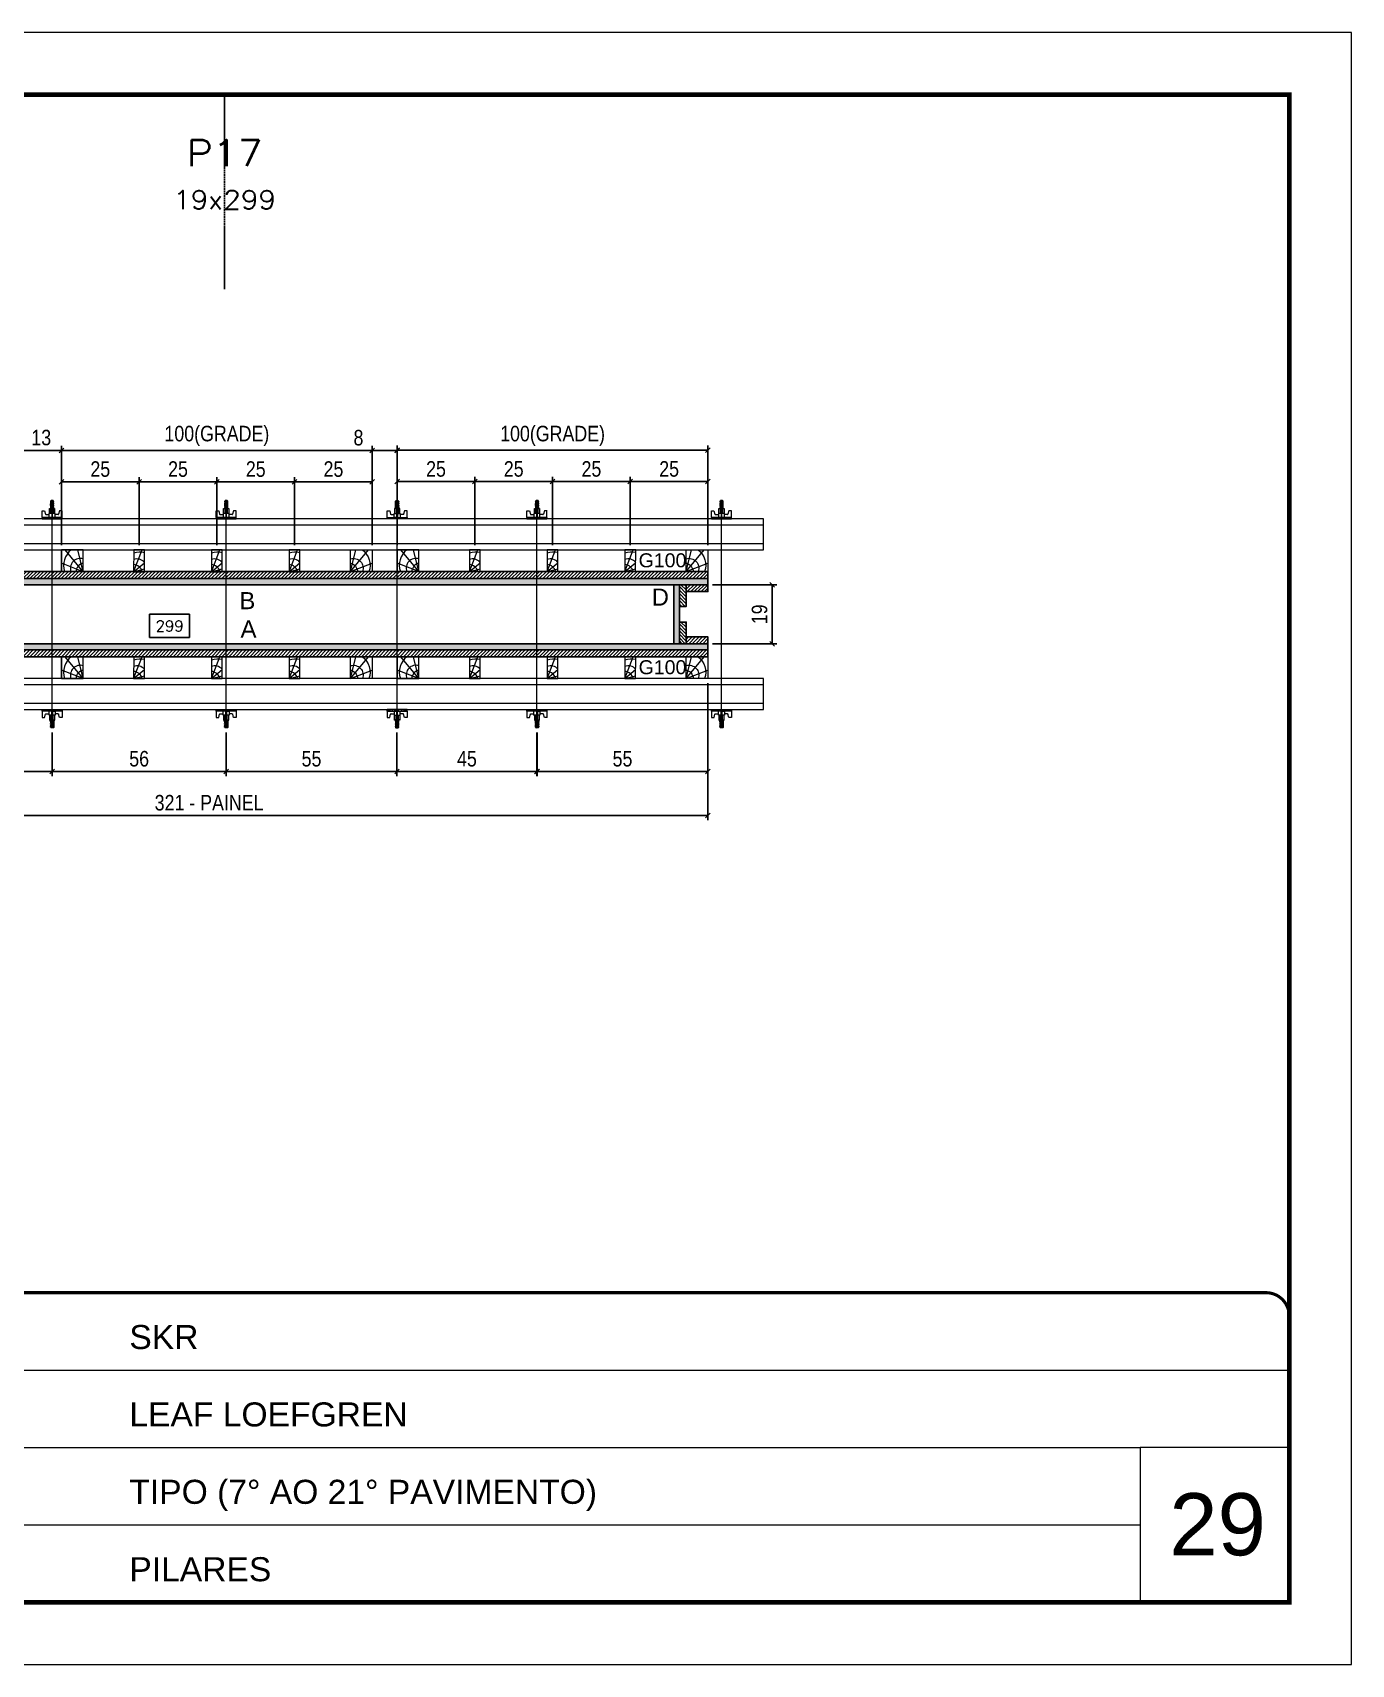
# Model space of a CAD drawing. Extents: x 14400 to 27878, y -21631 to 6985.
# Drawn here: x 15050 to 15898, y -2105 to -1055 of the extents above; entities that cross this region are included whole.
import ezdxf
from ezdxf.enums import TextEntityAlignment as Align

# ---------------------------------------------------------------- set-up
doc = ezdxf.new("R2010")
doc.units = 0
for name, pattern in [('CONTINUO', [0]), ('DASHED', [0.75, 0.5, -0.25]), ('HIDDEN', [0.375, 0.25, -0.125])]:
    doc.linetypes.add(name, pattern=pattern)
for name, color, linetype, lineweight in [('CARIMBO', 255, 'Continuous', 9), ('Folhas', 255, 'Continuous', 9), ('Hachura', 251, 'Continuous', 9), ('Madeira', 126, 'Continuous', 18), ('Perfil Metálico', 224, 'Continuous', 18), ('SARRAFO DE PRESSAO', 251, 'DASHED', 9), ('Texto Seção', 7, 'Continuous', 15)]:
    doc.layers.add(name, color=color, linetype=linetype, lineweight=lineweight)
for name, color, linetype in [('CHAPA', 1, 'Continuous'), ('COTA', 241, 'Continuous'), ('SARRAFO', 251, 'Continuous'), ('Texto de Titulo', 7, 'Continuous'), ('Texto Qtd Sarr', 242, 'Continuous'), ('TEXTO_GERAL', 7, 'Continuous')]:
    doc.layers.add(name, color=color, linetype=linetype)
doc.styles.add('ARIAL', font='arial.ttf')
doc.styles.add('COTA TECNICA 2X', font='techl___.ttf', dxfattribs={"height": 10})
doc.styles.add('ROMANS', font='romans.shx')
doc.styles.add('SANSSERIF', font='sas_____.pfb')
doc.dimstyles.new('SECAO PILAR', dxfattribs={"dimtxt": 10, "dimasz": 3, "dimexe": 3, "dimexo": 3, "dimgap": 3, "dimtad": 1, "dimdec": 1, "dimlfac": 0.5, "dimzin": 12, "dimdsep": 46, "dimtxsty": 'COTA TECNICA 2X', "dimblk1": 'OBLIQUE', "dimblk2": 'OBLIQUE', "dimsah": 1, "dimcen": 0.9, "dimclrd": 256, "dimclre": 256, "dimclrt": 256, "dimadec": 1, "dimazin": 3, "dimtfac": 1, "dimtdec": 1, "dimtmove": 0, "dimatfit": 3, "dimfxl": 1, "dimtolj": 1, "dimtzin": 12, "dimarcsym": 0})
doc.dimstyles.new('SECÇÃO 2', dxfattribs={"dimtxt": 7, "dimasz": 6, "dimexe": 0.18, "dimexo": 2, "dimgap": -4, "dimtad": 3, "dimdec": 1, "dimlfac": 0.5, "dimzin": 12, "dimdsep": 46, "dimtxsty": 'ROMANS', "dimblk": 'ARCHTICK', "dimcen": 0.09, "dimse1": 1, "dimse2": 1, "dimsd1": 1, "dimsd2": 1, "dimclrd": 180, "dimclre": 5, "dimclrt": 1, "dimadec": 0, "dimazin": 3, "dimtfac": 1, "dimtdec": 1, "dimtofl": 0, "dimtmove": 0, "dimatfit": 3, "dimldrblk": 'ARCHTICK', "dimfxl": 1, "dimtolj": 1, "dimtzin": 0, "dimarcsym": 0})

# ---------------------------------------------------------------- blocks, each defined once
blk = doc.blocks.new('9999999999')
at = {"color": 30, "linetype": 'CONTINUO'}
for p, q in [((98564.6, 34379.6), (99584, 34379.6)), ((98564.6, 34329.8), (99488, 34329.8)), ((99584, 34329.8), (99488, 34329.8)), ((99488, 34329.8), (99488, 34230.2)), ((98564.6, 34280), (99488, 34280))]:
    blk.add_line(p, q, dxfattribs=at)
at = {"color": 30, "linetype": 'CONTINUO', "const_width": 2}
blk.add_lwpolyline([(99584, 34230.2), (99584, 34414.4, 0.414214), (99569, 34429.4), (98229, 34429.4, 0.414214), (98214, 34414.4), (98214, 34245.2, 0.414214), (98229, 34230.2), (99584, 34230.2)], format="xyb", dxfattribs=at)
at = {"layer": 'Folhas'}
blk.add_lwpolyline([(98139, 34190.2), (99624, 34190.2), (99624, 35240.2), (98139, 35240.2)], close=True, dxfattribs=at)
at = {"layer": 'Folhas', "color": 30, "const_width": 3}
blk.add_lwpolyline([(98214, 34230.2), (99584, 34230.2), (99584, 35200.2), (98214, 35200.2)], close=True, dxfattribs=at)
at = {"color": 7, "linetype": 'Continuous', "ltscale": 5, "style": 'ARIAL'}
for s, height, p in [('SKR', 15.48, (98837.7, 34393.1)), ('LEAF LOEFGREN', 15.483, (98837.7, 34343.3)), ('TIPO (7° AO 21° PAVIMENTO)', 15.483, (98837.7, 34293.5)), ('PILARES', 15.48, (98837.7, 34243.7))]:
    blk.add_text(s, height=height, dxfattribs=at).set_placement(p)
blk = doc.blocks.new('*D1814')
at = {"layer": 'COTA', "color": 180, "lineweight": -2, "transparency": 16777216}
for p, q in [((15150.9, -1429.6), (15125.2, -1429.6)), ((15125.2, -1429.6), (15125.2, -1444.6)), ((15150.9, -1444.6), (15150.9, -1429.6)), ((15125.2, -1444.6), (15150.9, -1444.6))]:
    blk.add_line(p, q, dxfattribs=at)
at = {"layer": 'Defpoints', "color": 0, "transparency": 16777216}
for p in [(14864.5, -1448.6), (15462.5, -1448.6), (15462.5, -1448.6)]:
    blk.add_point(p, dxfattribs=at)
at = {"layer": 'COTA', "color": 1, "transparency": 16777216, "insert": (15138.1, -1437.1), "char_height": 7, "attachment_point": 5, "style": 'ROMANS'}
blk.add_mtext('\\A1;299', dxfattribs=at)
blk = doc.blocks.new('_ArchTick')
at = {"color": 0, "linetype": 'ByBlock', "const_width": 0.15}
blk.add_lwpolyline([(-0.5, -0.5), (0.5, 0.5)], dxfattribs=at)
blk = doc.blocks.new('_Oblique')
at = {"color": 0, "linetype": 'ByBlock', "lineweight": -2}
blk.add_line((-0.5, -0.5), (0.5, 0.5), dxfattribs=at)
blk = doc.blocks.new('*D1815')
at = {"layer": 'COTA', "lineweight": -2, "transparency": 16777216}
for p, q in [((14842.5, -1473.9), (14842.5, -1562.1)), ((15484.5, -1473.9), (15484.5, -1562.1)), ((14842.5, -1559.1), (15484.5, -1559.1))]:
    blk.add_line(p, q, dxfattribs=at)
at = {"layer": 'Defpoints', "color": 0, "transparency": 16777216}
for p in [(14842.5, -1470.9), (15484.5, -1470.9), (15484.5, -1559.1)]:
    blk.add_point(p, dxfattribs=at)
at = {"layer": 'COTA', "lineweight": -2, "transparency": 16777216, "xscale": 3, "yscale": 3, "zscale": 3, "rotation": 180}
blk.add_blockref('_Oblique', (14842.5, -1559.1), dxfattribs=at)
at = {"layer": 'COTA', "lineweight": -2, "transparency": 16777216, "xscale": 3, "yscale": 3, "zscale": 3}
blk.add_blockref('_Oblique', (15484.5, -1559.1), dxfattribs=at)
at = {"layer": 'COTA', "transparency": 16777216, "insert": (15163.5, -1550.9), "char_height": 10, "attachment_point": 5, "style": 'COTA TECNICA 2X'}
blk.add_mtext('\\A1;321 - PAINEL', dxfattribs=at)
blk = doc.blocks.new('*D1817')
at = {"layer": 'COTA', "lineweight": -2, "transparency": 16777216}
for p, q in [((15484.5, -1474), (15484.5, -1533.7)), ((15374.5, -1505.7), (15374.5, -1533.7)), ((15374.5, -1530.7), (15484.5, -1530.7))]:
    blk.add_line(p, q, dxfattribs=at)
at = {"layer": 'Defpoints', "color": 0, "transparency": 16777216}
for p in [(15484.5, -1471), (15374.5, -1502.7), (15484.5, -1530.7)]:
    blk.add_point(p, dxfattribs=at)
at = {"layer": 'COTA', "lineweight": -2, "transparency": 16777216, "xscale": 3, "yscale": 3, "zscale": 3, "rotation": 180}
blk.add_blockref('_Oblique', (15374.5, -1530.7), dxfattribs=at)
at = {"layer": 'COTA', "lineweight": -2, "transparency": 16777216, "xscale": 3, "yscale": 3, "zscale": 3}
blk.add_blockref('_Oblique', (15484.5, -1530.7), dxfattribs=at)
at = {"layer": 'COTA', "transparency": 16777216, "insert": (15429.5, -1522.6), "char_height": 10, "attachment_point": 5, "style": 'COTA TECNICA 2X'}
blk.add_mtext('\\A1;55', dxfattribs=at)
blk = doc.blocks.new('titulo1')
at = {"layer": 'Defpoints', "color": 252, "linetype": 'HIDDEN', "ltscale": 2}
blk.add_line((0, 0), (0, 125), dxfattribs=at)
at = {"layer": 'Defpoints', "style": 'ROMANS', "oblique": 15}
blk.add_attdef('FOLHA', text='', height=10, dxfattribs=at).set_placement((0, 15.6), align=Align.MIDDLE_CENTER)
at = {"layer": 'Texto Qtd Sarr', "color": 3, "style": 'ROMANS', "oblique": 15}
for tag, height, p in [('TITULO', 17, (0, 71.4)), ('SEÇÃO', 12, (0, 41.5))]:
    blk.add_attdef(tag, text='', height=height, dxfattribs=at).set_placement(p, align=Align.MIDDLE_CENTER)
blk = doc.blocks.new('*D1818')
at = {"layer": 'COTA', "lineweight": -2, "transparency": 16777216}
for p, q in [((15487.5, -1410.6), (15528.8, -1410.6)), ((15525.8, -1448.6), (15525.8, -1410.6)), ((15487.5, -1448.6), (15528.8, -1448.6))]:
    blk.add_line(p, q, dxfattribs=at)
at = {"layer": 'Defpoints', "color": 0, "transparency": 16777216}
for p in [(15484.5, -1410.6), (15525.8, -1410.6), (15484.5, -1448.6)]:
    blk.add_point(p, dxfattribs=at)
at = {"layer": 'COTA', "lineweight": -2, "transparency": 16777216, "xscale": 3, "yscale": 3, "zscale": 3}
for p, rotation in [((15525.8, -1410.6), 90), ((15525.8, -1448.6), 270)]:
    blk.add_blockref('_Oblique', p, dxfattribs=dict(at, rotation=rotation))
at = {"layer": 'COTA', "transparency": 16777216, "insert": (15517.7, -1429.6), "char_height": 10, "attachment_point": 5, "rotation": 90, "style": 'COTA TECNICA 2X'}
blk.add_mtext('\\A1;19', dxfattribs=at)
blk = doc.blocks.new('C')
at = {"layer": 'Hachura', "color": 0}
for p, q in [((0, 3.22), (0, -3.22)), ((0.45, 3.22), (0, 3.22)), ((0.46, 3.16), (0, 3.16)), ((0.46, 3.05), (0, 3.05)), ((0.46, 2.88), (0, 2.88)), ((0, 2.75), (0, -1.16)), ((0.46, 2.65), (0, 2.65)), ((0.46, 2.23), (0, 2.23)), ((0.46, 1.51), (0, 1.51)), ((0.39, 0.49), (0.17, 0.49)), ((0.45, -3.23), (0.45, 3.22)), ((0.45, 3.22), (2.58, 3.22)), ((1.74, 0.97), (0.45, 0.97)), ((1.45, 0.1), (0.45, 0.1)), ((1.35, 1.94), (1.35, 0.96)), ((2.58, 2.39), (1.47, 2.09)), ((1.74, -0.97), (1.74, 0.97)), ((1.74, 0.97), (1.74, 0.84)), ((1.74, 0.97), (1.74, 0.84)), ((1.74, 0.84), (3.35, 0.84)), ((3.35, 0.45), (1.74, 0.45)), ((2.58, 3.22), (2.58, 2.39)), ((3.32, 0.84), (3.32, -0.84)), ((3.35, 0.84), (3.35, -0.84)), ((3.68, 0.45), (3.35, 0.45)), ((3.84, -0.52), (3.35, 0.45)), ((3.35, 0.06), (3.67, -0.57)), ((3.68, 0.45), (4.16, -0.52)), ((3.72, 0.5), (4.25, -0.57)), ((4.37, -0.55), (3.83, 0.53)), ((4.15, 0.45), (3.93, 0.45)), ((4.42, -0.52), (3.93, 0.45)), ((4.15, 0.45), (4.26, 0.45)), ((4.26, 0.45), (4.74, -0.52)), ((4.3, 0.5), (4.83, -0.57)), ((4.95, -0.55), (4.41, 0.53)), ((4.51, 0.45), (4.84, 0.45)), ((5, -0.52), (4.51, 0.45)), ((4.84, 0.45), (5.32, -0.52)), ((4.88, 0.5), (5.41, -0.57)), ((5.53, -0.55), (4.99, 0.53)), ((5.58, -0.52), (5.09, 0.45)), ((5.42, 0.45), (5.09, 0.45)), ((5.58, -0.52), (5.09, 0.45)), ((5.42, 0.45), (5.74, -0.19)), ((5.46, 0.5), (5.74, -0.07)), ((5.74, 0.19), (5.57, 0.53)), ((5.74, 0.32), (5.68, 0.45)), ((5.68, 0.45), (5.74, 0.45)), ((5.74, 0.45), (5.9, 0.29)), ((5.74, 0.45), (5.74, -0.52)), ((5.9, -0.36), (5.9, 0.29)), ((0.45, 0), (0, 0)), ((0.46, -1.52), (0, -1.52)), ((0.46, -2.23), (0, -2.23)), ((0.46, -2.65), (0, -2.65)), ((0.46, -2.88), (0, -2.88)), ((0.46, -3.05), (0, -3.05)), ((0.46, -3.16), (0, -3.16)), ((0, -3.22), (2.57, -3.22)), ((0.08, -0.48), (0.29, -0.48)), ((0.29, -0.48), (0.4, -0.48)), ((0.45, 0), (0.45, -0.97)), ((0.45, -0.16), (1.45, -0.16)), ((0.45, -0.65), (0.45, -0.32)), ((0.45, -3.23), (0.45, -0.65)), ((0.45, -0.97), (1.74, -0.97)), ((1.35, -1.94), (1.35, -0.97)), ((2.58, -2.39), (1.47, -2.1)), ((3.35, -0.32), (1.74, -0.32)), ((3.35, -0.84), (1.74, -0.84)), ((2.58, -3.23), (2.58, -2.39)), ((3.35, -0.07), (3.58, -0.52)), ((3.35, -0.52), (3.58, -0.52)), ((3.84, -0.52), (4.16, -0.52)), ((4.42, -0.52), (4.74, -0.52)), ((4.63, -0.52), (4.74, -0.52)), ((5, -0.52), (5.32, -0.52)), ((5.58, -0.52), (5.74, -0.52)), ((5.74, -0.52), (5.9, -0.36)), ((5.74, -0.52), (5.74, -0.52))]:
    blk.add_line(p, q, dxfattribs=at)
for centre, radius, start, end in [((1.52, 1.94), 0.161, 104.7436, 180), ((1.44, -0.03), 0.129, 272.695, 87.305), ((3.81, 0.39), 0.143, 25.5688, 154.4312), ((4.39, 0.39), 0.143, 25.5688, 154.4312), ((4.97, 0.39), 0.143, 25.5688, 154.4312), ((5.55, 0.39), 0.143, 25.5688, 154.4312), ((0.17, -0.37), 0.174, 221.744, 317.8592), ((1.52, -1.94), 0.161, 180, 255.2564), ((3.71, -0.4), 0.174, 222.1408, 318.256), ((4.29, -0.4), 0.174, 222.1408, 318.256), ((4.87, -0.4), 0.174, 222.1408, 318.256), ((5.45, -0.4), 0.174, 222.1408, 318.256), ((5.61, -0.4), 0.174, 317.8592, 318.256)]:
    blk.add_arc(centre, radius, start, end, dxfattribs=at)
blk = doc.blocks.new('*D1819')
at = {"layer": 'COTA', "lineweight": -2, "transparency": 16777216}
for p, q in [((14952.5, -1505.7), (14952.5, -1533.7)), ((15062.5, -1505.7), (15062.5, -1533.7)), ((14952.5, -1530.7), (15062.5, -1530.7))]:
    blk.add_line(p, q, dxfattribs=at)
at = {"layer": 'Defpoints', "color": 0, "transparency": 16777216}
for p in [(14952.5, -1502.7), (15062.5, -1502.7), (15062.5, -1530.7)]:
    blk.add_point(p, dxfattribs=at)
at = {"layer": 'COTA', "lineweight": -2, "transparency": 16777216, "xscale": 3, "yscale": 3, "zscale": 3, "rotation": 180}
blk.add_blockref('_Oblique', (14952.5, -1530.7), dxfattribs=at)
at = {"layer": 'COTA', "lineweight": -2, "transparency": 16777216, "xscale": 3, "yscale": 3, "zscale": 3}
blk.add_blockref('_Oblique', (15062.5, -1530.7), dxfattribs=at)
at = {"layer": 'COTA', "transparency": 16777216, "insert": (15007.5, -1522.6), "char_height": 10, "attachment_point": 5, "style": 'COTA TECNICA 2X'}
blk.add_mtext('\\A1;55', dxfattribs=at)
blk = doc.blocks.new('PONTALETE')
at = {"layer": 'Madeira'}
for q in [(2.71, 7), (7, 5.76), (7, 1.74)]:
    blk.add_line((0, 0), q, dxfattribs=at)
blk.add_lwpolyline([(0, 0), (7, 0), (7, 7), (0, 7)], close=True, dxfattribs=at)
for centre, radius, start, end in [((2.04, 0.06), 6.23, 37.2818, 109.0913), ((1.09, 0.9), 3.19, 343.603, 109.9847), ((-0.21, -0.78), 3.09, 14.6322, 86.0383)]:
    blk.add_arc(centre, radius, start, end, dxfattribs=at)
blk = doc.blocks.new('MEIO PONTALETE')
at = {"layer": 'Madeira'}
for q in [(2.71, 7), (3.5, 2.88), (3.5, 0.87)]:
    blk.add_line((0, 0), q, dxfattribs=at)
blk.add_lwpolyline([(0, 0), (3.5, 0), (3.5, 7), (0, 7)], close=True, dxfattribs=at)
for centre, radius, start, end in [((2.04, 0.06), 6.23, 76.4499, 109.0913), ((1.09, 0.9), 3.19, 40.9063, 109.9847), ((-0.21, -0.78), 3.09, 14.6322, 86.0383)]:
    blk.add_arc(centre, radius, start, end, dxfattribs=at)
blk = doc.blocks.new('*D1825')
at = {"layer": 'COTA', "lineweight": -2, "transparency": 16777216}
for p, q in [((15042.4, -1385.3), (15042.4, -1321.1)), ((15068.5, -1385.2), (15068.5, -1321.1)), ((15042.4, -1324.1), (15068.5, -1324.1))]:
    blk.add_line(p, q, dxfattribs=at)
at = {"layer": 'Defpoints', "color": 0, "transparency": 16777216}
for p in [(15068.5, -1324.1), (15042.4, -1388.3), (15068.5, -1388.2)]:
    blk.add_point(p, dxfattribs=at)
at = {"layer": 'COTA', "lineweight": -2, "transparency": 16777216, "xscale": 3, "yscale": 3, "zscale": 3, "rotation": 180}
blk.add_blockref('_Oblique', (15042.4, -1324.1), dxfattribs=at)
at = {"layer": 'COTA', "lineweight": -2, "transparency": 16777216, "xscale": 3, "yscale": 3, "zscale": 3}
blk.add_blockref('_Oblique', (15068.5, -1324.1), dxfattribs=at)
at = {"layer": 'COTA', "transparency": 16777216, "insert": (15055.5, -1315.9), "char_height": 10, "attachment_point": 5, "style": 'COTA TECNICA 2X'}
blk.add_mtext('\\A1;13', dxfattribs=at)
blk = doc.blocks.new('*D1826')
at = {"layer": 'COTA', "lineweight": -2, "transparency": 16777216}
for p, q in [((15068.5, -1385.2), (15068.5, -1341.3)), ((15118.5, -1385.2), (15118.5, -1341.3)), ((15068.5, -1344.3), (15118.5, -1344.3))]:
    blk.add_line(p, q, dxfattribs=at)
at = {"layer": 'Defpoints', "color": 0, "transparency": 16777216}
for p in [(15118.5, -1344.3), (15068.5, -1388.2), (15118.5, -1388.2)]:
    blk.add_point(p, dxfattribs=at)
at = {"layer": 'COTA', "lineweight": -2, "transparency": 16777216, "xscale": 3, "yscale": 3, "zscale": 3, "rotation": 180}
blk.add_blockref('_Oblique', (15068.5, -1344.3), dxfattribs=at)
at = {"layer": 'COTA', "lineweight": -2, "transparency": 16777216, "xscale": 3, "yscale": 3, "zscale": 3}
blk.add_blockref('_Oblique', (15118.5, -1344.3), dxfattribs=at)
at = {"layer": 'COTA', "transparency": 16777216, "insert": (15093.5, -1336.2), "char_height": 10, "attachment_point": 5, "style": 'COTA TECNICA 2X'}
blk.add_mtext('\\A1;25', dxfattribs=at)
blk = doc.blocks.new('*D1827')
at = {"layer": 'COTA', "lineweight": -2, "transparency": 16777216}
for p, q in [((15068.5, -1385.2), (15068.5, -1321.1)), ((15268.5, -1385.2), (15268.5, -1321.1)), ((15268.5, -1324.1), (15068.5, -1324.1))]:
    blk.add_line(p, q, dxfattribs=at)
at = {"layer": 'Defpoints', "color": 0, "transparency": 16777216}
for p in [(15068.5, -1324.1), (15068.5, -1388.2), (15268.5, -1388.2)]:
    blk.add_point(p, dxfattribs=at)
at = {"layer": 'COTA', "lineweight": -2, "transparency": 16777216, "xscale": 3, "yscale": 3, "zscale": 3, "rotation": 180}
blk.add_blockref('_Oblique', (15068.5, -1324.1), dxfattribs=at)
at = {"layer": 'COTA', "lineweight": -2, "transparency": 16777216, "xscale": 3, "yscale": 3, "zscale": 3}
blk.add_blockref('_Oblique', (15268.5, -1324.1), dxfattribs=at)
at = {"layer": 'COTA', "transparency": 16777216, "insert": (15168.5, -1314.8), "char_height": 10, "attachment_point": 5, "style": 'COTA TECNICA 2X'}
blk.add_mtext('\\A1;100(GRADE)', dxfattribs=at)
blk = doc.blocks.new('*D1828')
at = {"layer": 'COTA', "lineweight": -2, "transparency": 16777216}
for p, q in [((15118.5, -1385.2), (15118.5, -1341.3)), ((15168.5, -1385.2), (15168.5, -1341.3)), ((15118.5, -1344.3), (15168.5, -1344.3))]:
    blk.add_line(p, q, dxfattribs=at)
at = {"layer": 'Defpoints', "color": 0, "transparency": 16777216}
for p in [(15168.5, -1344.3), (15118.5, -1388.2), (15168.5, -1388.2)]:
    blk.add_point(p, dxfattribs=at)
at = {"layer": 'COTA', "lineweight": -2, "transparency": 16777216, "xscale": 3, "yscale": 3, "zscale": 3, "rotation": 180}
blk.add_blockref('_Oblique', (15118.5, -1344.3), dxfattribs=at)
at = {"layer": 'COTA', "lineweight": -2, "transparency": 16777216, "xscale": 3, "yscale": 3, "zscale": 3}
blk.add_blockref('_Oblique', (15168.5, -1344.3), dxfattribs=at)
at = {"layer": 'COTA', "transparency": 16777216, "insert": (15143.5, -1336.2), "char_height": 10, "attachment_point": 5, "style": 'COTA TECNICA 2X'}
blk.add_mtext('\\A1;25', dxfattribs=at)
blk = doc.blocks.new('*D1829')
at = {"layer": 'COTA', "lineweight": -2, "transparency": 16777216}
for p, q in [((15168.5, -1385.2), (15168.5, -1341.3)), ((15218.5, -1385.2), (15218.5, -1341.3)), ((15168.5, -1344.3), (15218.5, -1344.3))]:
    blk.add_line(p, q, dxfattribs=at)
at = {"layer": 'Defpoints', "color": 0, "transparency": 16777216}
for p in [(15218.5, -1344.3), (15168.5, -1388.2), (15218.5, -1388.2)]:
    blk.add_point(p, dxfattribs=at)
at = {"layer": 'COTA', "lineweight": -2, "transparency": 16777216, "xscale": 3, "yscale": 3, "zscale": 3, "rotation": 180}
blk.add_blockref('_Oblique', (15168.5, -1344.3), dxfattribs=at)
at = {"layer": 'COTA', "lineweight": -2, "transparency": 16777216, "xscale": 3, "yscale": 3, "zscale": 3}
blk.add_blockref('_Oblique', (15218.5, -1344.3), dxfattribs=at)
at = {"layer": 'COTA', "transparency": 16777216, "insert": (15193.5, -1336.2), "char_height": 10, "attachment_point": 5, "style": 'COTA TECNICA 2X'}
blk.add_mtext('\\A1;25', dxfattribs=at)
blk = doc.blocks.new('*D1830')
at = {"layer": 'COTA', "lineweight": -2, "transparency": 16777216}
for p, q in [((15218.5, -1385.2), (15218.5, -1341.3)), ((15268.5, -1385.2), (15268.5, -1341.3)), ((15218.5, -1344.3), (15268.5, -1344.3))]:
    blk.add_line(p, q, dxfattribs=at)
at = {"layer": 'Defpoints', "color": 0, "transparency": 16777216}
for p in [(15268.5, -1344.3), (15218.5, -1388.2), (15268.5, -1388.2)]:
    blk.add_point(p, dxfattribs=at)
at = {"layer": 'COTA', "lineweight": -2, "transparency": 16777216, "xscale": 3, "yscale": 3, "zscale": 3, "rotation": 180}
blk.add_blockref('_Oblique', (15218.5, -1344.3), dxfattribs=at)
at = {"layer": 'COTA', "lineweight": -2, "transparency": 16777216, "xscale": 3, "yscale": 3, "zscale": 3}
blk.add_blockref('_Oblique', (15268.5, -1344.3), dxfattribs=at)
at = {"layer": 'COTA', "transparency": 16777216, "insert": (15243.5, -1336.2), "char_height": 10, "attachment_point": 5, "style": 'COTA TECNICA 2X'}
blk.add_mtext('\\A1;25', dxfattribs=at)
blk = doc.blocks.new('*D1831')
at = {"layer": 'COTA', "lineweight": -2, "transparency": 16777216}
for p, q in [((15268.5, -1385.2), (15268.5, -1321.1)), ((15284.5, -1385.2), (15284.5, -1321.1)), ((15268.5, -1324.1), (15253.6, -1324.1)), ((15284.5, -1324.1), (15268.5, -1324.1))]:
    blk.add_line(p, q, dxfattribs=at)
at = {"layer": 'Defpoints', "color": 0, "transparency": 16777216}
for p in [(15284.5, -1324.1), (15268.5, -1388.2), (15284.5, -1388.2)]:
    blk.add_point(p, dxfattribs=at)
at = {"layer": 'COTA', "lineweight": -2, "transparency": 16777216, "xscale": 3, "yscale": 3, "zscale": 3, "rotation": 180}
blk.add_blockref('_Oblique', (15268.5, -1324.1), dxfattribs=at)
at = {"layer": 'COTA', "lineweight": -2, "transparency": 16777216, "xscale": 3, "yscale": 3, "zscale": 3}
blk.add_blockref('_Oblique', (15284.5, -1324.1), dxfattribs=at)
at = {"layer": 'COTA', "transparency": 16777216, "insert": (15259.6, -1316), "char_height": 10, "attachment_point": 5, "style": 'COTA TECNICA 2X'}
blk.add_mtext('\\A1;8', dxfattribs=at)
blk = doc.blocks.new('*D1832')
at = {"layer": 'COTA', "lineweight": -2, "transparency": 16777216}
for p, q in [((15284.5, -1385.2), (15284.5, -1341.2)), ((15334.5, -1385.2), (15334.5, -1341.2)), ((15284.5, -1344.2), (15334.5, -1344.2))]:
    blk.add_line(p, q, dxfattribs=at)
at = {"layer": 'Defpoints', "color": 0, "transparency": 16777216}
for p in [(15334.5, -1344.2), (15284.5, -1388.2), (15334.5, -1388.2)]:
    blk.add_point(p, dxfattribs=at)
at = {"layer": 'COTA', "lineweight": -2, "transparency": 16777216, "xscale": 3, "yscale": 3, "zscale": 3, "rotation": 180}
blk.add_blockref('_Oblique', (15284.5, -1344.2), dxfattribs=at)
at = {"layer": 'COTA', "lineweight": -2, "transparency": 16777216, "xscale": 3, "yscale": 3, "zscale": 3}
blk.add_blockref('_Oblique', (15334.5, -1344.2), dxfattribs=at)
at = {"layer": 'COTA', "transparency": 16777216, "insert": (15309.5, -1336.1), "char_height": 10, "attachment_point": 5, "style": 'COTA TECNICA 2X'}
blk.add_mtext('\\A1;25', dxfattribs=at)
blk = doc.blocks.new('*D1833')
at = {"layer": 'COTA', "lineweight": -2, "transparency": 16777216}
for p, q in [((15284.5, -1385.2), (15284.5, -1321)), ((15484.5, -1385.2), (15484.5, -1321)), ((15484.5, -1324), (15284.5, -1324))]:
    blk.add_line(p, q, dxfattribs=at)
at = {"layer": 'Defpoints', "color": 0, "transparency": 16777216}
for p in [(15284.5, -1324), (15284.5, -1388.2), (15484.5, -1388.2)]:
    blk.add_point(p, dxfattribs=at)
at = {"layer": 'COTA', "lineweight": -2, "transparency": 16777216, "xscale": 3, "yscale": 3, "zscale": 3, "rotation": 180}
blk.add_blockref('_Oblique', (15284.5, -1324), dxfattribs=at)
at = {"layer": 'COTA', "lineweight": -2, "transparency": 16777216, "xscale": 3, "yscale": 3, "zscale": 3}
blk.add_blockref('_Oblique', (15484.5, -1324), dxfattribs=at)
at = {"layer": 'COTA', "transparency": 16777216, "insert": (15384.5, -1314.8), "char_height": 10, "attachment_point": 5, "style": 'COTA TECNICA 2X'}
blk.add_mtext('\\A1;100(GRADE)', dxfattribs=at)
blk = doc.blocks.new('*D1834')
at = {"layer": 'COTA', "lineweight": -2, "transparency": 16777216}
for p, q in [((15334.5, -1385.2), (15334.5, -1341.2)), ((15384.5, -1385.2), (15384.5, -1341.2)), ((15334.5, -1344.2), (15384.5, -1344.2))]:
    blk.add_line(p, q, dxfattribs=at)
at = {"layer": 'Defpoints', "color": 0, "transparency": 16777216}
for p in [(15384.5, -1344.2), (15334.5, -1388.2), (15384.5, -1388.2)]:
    blk.add_point(p, dxfattribs=at)
at = {"layer": 'COTA', "lineweight": -2, "transparency": 16777216, "xscale": 3, "yscale": 3, "zscale": 3, "rotation": 180}
blk.add_blockref('_Oblique', (15334.5, -1344.2), dxfattribs=at)
at = {"layer": 'COTA', "lineweight": -2, "transparency": 16777216, "xscale": 3, "yscale": 3, "zscale": 3}
blk.add_blockref('_Oblique', (15384.5, -1344.2), dxfattribs=at)
at = {"layer": 'COTA', "transparency": 16777216, "insert": (15359.5, -1336.1), "char_height": 10, "attachment_point": 5, "style": 'COTA TECNICA 2X'}
blk.add_mtext('\\A1;25', dxfattribs=at)
blk = doc.blocks.new('*D1835')
at = {"layer": 'COTA', "lineweight": -2, "transparency": 16777216}
for p, q in [((15384.5, -1385.2), (15384.5, -1341.2)), ((15434.5, -1385.2), (15434.5, -1341.2)), ((15384.5, -1344.2), (15434.5, -1344.2))]:
    blk.add_line(p, q, dxfattribs=at)
at = {"layer": 'Defpoints', "color": 0, "transparency": 16777216}
for p in [(15434.5, -1344.2), (15384.5, -1388.2), (15434.5, -1388.2)]:
    blk.add_point(p, dxfattribs=at)
at = {"layer": 'COTA', "lineweight": -2, "transparency": 16777216, "xscale": 3, "yscale": 3, "zscale": 3, "rotation": 180}
blk.add_blockref('_Oblique', (15384.5, -1344.2), dxfattribs=at)
at = {"layer": 'COTA', "lineweight": -2, "transparency": 16777216, "xscale": 3, "yscale": 3, "zscale": 3}
blk.add_blockref('_Oblique', (15434.5, -1344.2), dxfattribs=at)
at = {"layer": 'COTA', "transparency": 16777216, "insert": (15409.5, -1336.1), "char_height": 10, "attachment_point": 5, "style": 'COTA TECNICA 2X'}
blk.add_mtext('\\A1;25', dxfattribs=at)
blk = doc.blocks.new('*D1836')
at = {"layer": 'COTA', "lineweight": -2, "transparency": 16777216}
for p, q in [((15434.5, -1385.2), (15434.5, -1341.2)), ((15484.5, -1385.2), (15484.5, -1341.2)), ((15434.5, -1344.2), (15484.5, -1344.2))]:
    blk.add_line(p, q, dxfattribs=at)
at = {"layer": 'Defpoints', "color": 0, "transparency": 16777216}
for p in [(15484.5, -1344.2), (15434.5, -1388.2), (15484.5, -1388.2)]:
    blk.add_point(p, dxfattribs=at)
at = {"layer": 'COTA', "lineweight": -2, "transparency": 16777216, "xscale": 3, "yscale": 3, "zscale": 3, "rotation": 180}
blk.add_blockref('_Oblique', (15434.5, -1344.2), dxfattribs=at)
at = {"layer": 'COTA', "lineweight": -2, "transparency": 16777216, "xscale": 3, "yscale": 3, "zscale": 3}
blk.add_blockref('_Oblique', (15484.5, -1344.2), dxfattribs=at)
at = {"layer": 'COTA', "transparency": 16777216, "insert": (15459.5, -1336.1), "char_height": 10, "attachment_point": 5, "style": 'COTA TECNICA 2X'}
blk.add_mtext('\\A1;25', dxfattribs=at)
blk = doc.blocks.new('*D1837')
at = {"layer": 'COTA', "lineweight": -2, "transparency": 16777216}
for p, q in [((15062.5, -1505.7), (15062.5, -1533.7)), ((15174.5, -1505.7), (15174.5, -1533.7)), ((15062.5, -1530.7), (15174.5, -1530.7))]:
    blk.add_line(p, q, dxfattribs=at)
at = {"layer": 'Defpoints', "color": 0, "transparency": 16777216}
for p in [(15062.5, -1502.7), (15174.5, -1502.7), (15174.5, -1530.7)]:
    blk.add_point(p, dxfattribs=at)
at = {"layer": 'COTA', "lineweight": -2, "transparency": 16777216, "xscale": 3, "yscale": 3, "zscale": 3, "rotation": 180}
blk.add_blockref('_Oblique', (15062.5, -1530.7), dxfattribs=at)
at = {"layer": 'COTA', "lineweight": -2, "transparency": 16777216, "xscale": 3, "yscale": 3, "zscale": 3}
blk.add_blockref('_Oblique', (15174.5, -1530.7), dxfattribs=at)
at = {"layer": 'COTA', "transparency": 16777216, "insert": (15118.5, -1522.6), "char_height": 10, "attachment_point": 5, "style": 'COTA TECNICA 2X'}
blk.add_mtext('\\A1;56', dxfattribs=at)
blk = doc.blocks.new('*D1838')
at = {"layer": 'COTA', "lineweight": -2, "transparency": 16777216}
for p, q in [((15284.4, -1505.7), (15284.4, -1533.7)), ((15374.4, -1505.7), (15374.4, -1533.7)), ((15284.4, -1530.7), (15374.4, -1530.7))]:
    blk.add_line(p, q, dxfattribs=at)
at = {"layer": 'Defpoints', "color": 0, "transparency": 16777216}
for p in [(15284.4, -1502.7), (15374.4, -1502.7), (15374.4, -1530.7)]:
    blk.add_point(p, dxfattribs=at)
at = {"layer": 'COTA', "lineweight": -2, "transparency": 16777216, "xscale": 3, "yscale": 3, "zscale": 3, "rotation": 180}
blk.add_blockref('_Oblique', (15284.4, -1530.7), dxfattribs=at)
at = {"layer": 'COTA', "lineweight": -2, "transparency": 16777216, "xscale": 3, "yscale": 3, "zscale": 3}
blk.add_blockref('_Oblique', (15374.4, -1530.7), dxfattribs=at)
at = {"layer": 'COTA', "transparency": 16777216, "insert": (15329.4, -1522.6), "char_height": 10, "attachment_point": 5, "style": 'COTA TECNICA 2X'}
blk.add_mtext('\\A1;45', dxfattribs=at)
blk = doc.blocks.new('*D1839')
at = {"layer": 'COTA', "lineweight": -2, "transparency": 16777216}
for p, q in [((15174.5, -1505.7), (15174.5, -1533.7)), ((15284.4, -1505.7), (15284.4, -1533.7)), ((15174.5, -1530.7), (15284.4, -1530.7))]:
    blk.add_line(p, q, dxfattribs=at)
at = {"layer": 'Defpoints', "color": 0, "transparency": 16777216}
for p in [(15174.5, -1502.7), (15284.4, -1502.7), (15284.4, -1530.7)]:
    blk.add_point(p, dxfattribs=at)
at = {"layer": 'COTA', "lineweight": -2, "transparency": 16777216, "xscale": 3, "yscale": 3, "zscale": 3, "rotation": 180}
blk.add_blockref('_Oblique', (15174.5, -1530.7), dxfattribs=at)
at = {"layer": 'COTA', "lineweight": -2, "transparency": 16777216, "xscale": 3, "yscale": 3, "zscale": 3}
blk.add_blockref('_Oblique', (15284.4, -1530.7), dxfattribs=at)
at = {"layer": 'COTA', "transparency": 16777216, "insert": (15229.4, -1522.6), "char_height": 10, "attachment_point": 5, "style": 'COTA TECNICA 2X'}
blk.add_mtext('\\A1;55', dxfattribs=at)

msp = doc.modelspace()

# ---------------------------------------------------------------- hatches: boundary and pattern name
at = {"layer": 'Hachura'}
h = msp.add_hatch(dxfattribs=at)
h.set_pattern_fill('ANSI31', color=256, scale=0.5, angle=180, style=0)
h.set_pattern_definition([(225, (5730.5154, -24331.5586), (1.12253202, -1.12253202), [])])
h.paths.add_polyline_path([(15484.452, -1402.227), (15484.469, -1406.627), (14842.467, -1406.558), (14842.467, -1402.158)])
h = msp.add_hatch(color=256, dxfattribs=at)
h.dxf.hatch_style = 1
h.paths.add_polyline_path([(15484.467, -1410.55), (15484.467, -1406.55), (14842.467, -1406.55), (14842.467, -1410.55)])
h = msp.add_hatch(color=256, dxfattribs=at)
h.dxf.hatch_style = 1
h.paths.add_polyline_path([(15462.467, -1448.55), (15466.067, -1448.55), (15466.067, -1410.55), (15462.467, -1410.55)])
h = msp.add_hatch(dxfattribs=at)
h.set_pattern_fill('ANSI31', color=256, scale=0.5, angle=270, style=0)
h.set_pattern_definition([(315, (38361.8754, -10913.5023), (1.12253202, 1.12253202), [])])
h.paths.add_polyline_path([(15470.467, -1424.55), (15466.067, -1424.55), (15466.067, -1410.55), (15470.467, -1410.55)])
h = msp.add_hatch(dxfattribs=at)
h.set_pattern_fill('ANSI31', color=256, scale=0.5, angle=180, style=0)
h.set_pattern_definition([(225, (6346.5154, -24339.9586), (1.12253202, -1.12253202), [])])
h.paths.add_polyline_path([(15484.467, -1410.55), (15484.467, -1414.95), (15470.467, -1414.95), (15470.467, -1410.55)])
h = msp.add_hatch(dxfattribs=at)
h.set_pattern_fill('ANSI31', color=256, scale=0.5, angle=270, style=0)
h.set_pattern_definition([(315, (38361.8754, -10937.5023), (1.12253202, 1.12253202), [])])
h.paths.add_polyline_path([(15470.467, -1448.55), (15466.067, -1448.55), (15466.067, -1434.55), (15470.467, -1434.55)])
h = msp.add_hatch(color=256, dxfattribs=at)
h.dxf.hatch_style = 1
h.paths.add_polyline_path([(15484.467, -1448.55), (15484.467, -1452.55), (14842.467, -1452.55), (14842.467, -1448.55)])
h = msp.add_hatch(dxfattribs=at)
h.set_pattern_fill('ANSI31', color=256, scale=0.5, angle=180, style=0)
h.set_pattern_definition([(225, (5981.5154, -24339.9586), (1.12253202, -1.12253202), [])])
h.paths.add_polyline_path([(15470.467, -1448.55), (15470.467, -1444.15), (15484.467, -1444.15), (15484.467, -1448.55)])
h = msp.add_hatch(dxfattribs=at)
h.set_pattern_fill('ANSI31', color=256, scale=0.5, angle=180, style=0)
h.set_pattern_definition([(225, (5730.5154, -24381.9586), (1.12253202, -1.12253202), [])])
h.paths.add_polyline_path([(15484.469, -1456.824), (15484.452, -1452.55), (14842.467, -1452.55), (14842.467, -1452.547), (14842.467, -1452.55), (14842.467, -1456.95)])

# ---------------------------------------------------------------- linework, layer by layer
at = {"layer": 'CHAPA'}
for points in [[(15484.467, -1410.55), (15484.467, -1406.55), (14842.467, -1406.55), (14842.467, -1410.55)], [(15462.467, -1448.55), (15466.067, -1448.55), (15466.067, -1410.55), (15462.467, -1410.55)], [(15484.467, -1448.55), (15484.467, -1452.55), (14842.467, -1452.55), (14842.467, -1448.55)]]:
    msp.add_lwpolyline(points, close=True, dxfattribs=at)
at = {"layer": 'Hachura'}
for p, q in [((15062.468, -1501.721), (15062.468, -1361.18)), ((15174.467, -1501.721), (15174.467, -1361.18)), ((15284.467, -1501.721), (15284.467, -1361.18)), ((15374.468, -1501.721), (15374.468, -1361.18)), ((15493.156, -1501.721), (15493.157, -1361.18))]:
    msp.add_line(p, q, dxfattribs=at)
at = {"layer": 'Madeira'}
for points in [[(15068.455, -1402.163), (15068.471, -1388.163), (15268.464, -1388.165), (15268.448, -1402.165)], [(15284.459, -1402.148), (15284.474, -1388.148), (15484.467, -1388.15), (15484.452, -1402.15)], [(15068.455, -1470.949), (15068.471, -1456.949), (15268.464, -1456.952), (15268.448, -1470.952)], [(15284.459, -1470.935), (15284.474, -1456.935), (15484.467, -1456.937), (15484.452, -1470.937)]]:
    msp.add_lwpolyline(points, close=True, dxfattribs=at)
at = {"layer": 'Perfil Metálico'}
for p, q in [((15520.185, -1372.21), (14806.749, -1372.21)), ((15520.185, -1384.21), (14806.749, -1384.21)), ((15520.185, -1474.951), (14806.749, -1474.951)), ((15520.185, -1486.951), (14806.749, -1486.951))]:
    msp.add_line(p, q, dxfattribs=at)
for points in [[(15520.185, -1388.15), (15520.185, -1368.15), (14806.749, -1368.21), (14806.749, -1388.21)], [(14806.749, -1470.951), (14806.749, -1490.951), (15520.185, -1490.891), (15520.185, -1470.891)]]:
    msp.add_lwpolyline(points, close=True, dxfattribs=at)
at = {"layer": 'SARRAFO'}
for points in [[(14842.467, -1406.55), (15484.469, -1406.55), (15484.452, -1402.15), (14842.467, -1402.15)], [(15466.067, -1410.55), (15466.067, -1424.55), (15470.467, -1424.55), (15470.467, -1410.55)], [(15466.067, -1434.55), (15466.067, -1448.55), (15470.467, -1448.55), (15470.467, -1434.55)], [(14842.467, -1456.95), (15484.469, -1456.95), (15484.452, -1452.55), (14842.467, -1452.55)]]:
    msp.add_lwpolyline(points, close=True, dxfattribs=at)
for points in [[(15470.467, -1414.95), (15484.467, -1414.95), (15484.467, -1410.55), (15470.467, -1410.55)], [(15470.467, -1448.55), (15484.467, -1448.55), (15484.467, -1444.15), (15470.467, -1444.15)]]:
    msp.add_lwpolyline(points, dxfattribs=at)

# ---------------------------------------------------------------- block references
at = {"layer": 'Hachura', "linetype": 'Continuous', "yscale": 2, "zscale": 2}
for p, xscale, rotation in [((15062.427, -1368.18), 2, 90.00000000000001), ((15174.458, -1368.18), 2, 90.00000000000001), ((15284.508, -1368.18), -2, 270), ((15374.458, -1368.18), 2, 90.00000000000001), ((15493.147, -1368.18), 2, 90.00000000000001), ((15062.467, -1490.921), -2, 90), ((15174.467, -1490.921), -2, 90), ((15284.467, -1490.921), 2, 270), ((15374.467, -1490.921), -2, 90), ((15493.156, -1490.921), -2, 90)]:
    msp.add_blockref('C', p, dxfattribs=dict(at, xscale=xscale, rotation=rotation))
at = {"layer": 'Madeira'}
for name, p, xscale, yscale, zscale, rotation in [('PONTALETE', (15082.455, -1402.169), 2, 2, 2, 89.93708930310329), ('MEIO PONTALETE', (15114.955, -1402.161), 1.999999997962732, 1.999999997962732, 1.999999997962732, 359.9370893031033), ('MEIO PONTALETE', (15164.955, -1402.161), 1.999999997962732, 1.999999997962732, 1.999999997962732, 359.9370893031033), ('MEIO PONTALETE', (15214.955, -1402.161), 1.999999997962732, 1.999999997962732, 1.999999997962732, 359.9370893031033), ('PONTALETE', (15254.448, -1402.15), -2, 2, 2, 269.9370893031033), ('PONTALETE', (15298.459, -1402.154), 2, 2, 2, 89.93708930310329), ('MEIO PONTALETE', (15330.959, -1402.147), 1.999999997962732, 1.999999997962732, 1.999999997962732, 359.9370893031033), ('MEIO PONTALETE', (15380.959, -1402.147), 1.999999997962732, 1.999999997962732, 1.999999997962732, 359.9370893031033), ('MEIO PONTALETE', (15430.959, -1402.147), 1.999999997962732, 1.999999997962732, 1.999999997962732, 359.9370893031033), ('PONTALETE', (15470.452, -1402.135), -2, 2, 2, 269.9370893031033), ('PONTALETE', (15082.455, -1470.955), 2, 2, 2, 89.93708930310329), ('MEIO PONTALETE', (15114.955, -1470.948), 1.999999997962732, 1.999999997962732, 1.999999997962732, 359.9370893031033), ('MEIO PONTALETE', (15164.955, -1470.948), 1.999999997962732, 1.999999997962732, 1.999999997962732, 359.9370893031033), ('MEIO PONTALETE', (15214.955, -1470.948), 1.999999997962732, 1.999999997962732, 1.999999997962732, 359.9370893031033), ('PONTALETE', (15254.448, -1470.936), -2, 2, 2, 269.9370893031033), ('PONTALETE', (15298.459, -1470.94), 2, 2, 2, 89.93708930310329), ('MEIO PONTALETE', (15330.959, -1470.933), 1.999999997962732, 1.999999997962732, 1.999999997962732, 359.9370893031033), ('MEIO PONTALETE', (15380.959, -1470.933), 1.999999997962732, 1.999999997962732, 1.999999997962732, 359.9370893031033), ('MEIO PONTALETE', (15430.959, -1470.933), 1.999999997962732, 1.999999997962732, 1.999999997962732, 359.9370893031033), ('PONTALETE', (15470.452, -1470.921), -2, 2, 2, 269.9370893031033)]:
    msp.add_blockref(name, p, dxfattribs=dict(at, xscale=xscale, yscale=yscale, zscale=zscale, rotation=rotation))
at = {"layer": 'SARRAFO DE PRESSAO', "color": 6, "linetype": 'ByBlock'}
msp.add_blockref('9999999999', (-83725.511, -36295.504), dxfattribs=at)
at = {"layer": 'Texto Seção'}
ref = msp.add_blockref('titulo1', (15173.467, -1220.298), dxfattribs=at)
ref.add_attrib('TITULO', 'P17', dxfattribs={"layer": 'Texto de Titulo', "color": 7, "height": 17, "style": 'ROMANS', "width": 1.1}).set_placement((15173.467, -1132.798), align=Align.MIDDLE_CENTER)
ref.add_attrib('SEÇÃO', '19x299', dxfattribs={"layer": 'Texto de Titulo', "color": 7, "height": 12, "style": 'ROMANS', "width": 1.1}).set_placement((15173.467, -1162.798), align=Align.MIDDLE_CENTER)

# ---------------------------------------------------------------- texts
at = {"layer": 'CARIMBO', "style": 'ARIAL'}
msp.add_text('29', height=40, dxfattribs=at).set_placement((15781.328, -2035.155))
at = {"layer": 'TEXTO_GERAL', "color": 0, "linetype": 'Continuous', "style": 'SANSSERIF'}
for p in [(15439.852, -1394.85), (15439.852, -1463.636)]:
    msp.add_text('G100', height=9, dxfattribs=at).set_placement(p, align=Align.MIDDLE_LEFT)
at = {"layer": 'TEXTO_GERAL', "style": 'ARIAL'}
for s, p in [('B', (15188.121, -1420.801)), ('D', (15453.827, -1418.509)), ('A', (15188.868, -1439.031))]:
    msp.add_text(s, height=11, dxfattribs=at).set_placement(p, align=Align.MIDDLE_CENTER)

# ---------------------------------------------------------------- dimensions: what is measured, and where the dimension line sits
at = {"layer": 'COTA'}
for base, p1, p2, dimstyle, picture, middle in [((15068.471, -1324.085), (15042.439, -1388.251), (15068.471, -1388.188), 'SECAO PILAR', '*D1825', (15055.455, -1324.085)), ((15284.474, -1324.067), (15268.464, -1388.165), (15284.474, -1388.189), 'SECAO PILAR', '*D1831', (15259.554, -1324.067)), ((15462.467, -1448.55), (14864.467, -1448.55), (15462.467, -1448.55), 'SECÇÃO 2', '*D1814', (15138.079, -1448.55))]:
    dim = msp.add_linear_dim(base=base, p1=p1, p2=p2, dimstyle=dimstyle, dxfattribs=at)
    dim.commit()
    dim.dimension.update_dxf_attribs({"geometry": picture, "text_midpoint": middle, "dimtype": 160})
for base, p1, p2, text, picture, middle in [((15068.471, -1324.067), (15268.464, -1388.214), (15068.471, -1388.189), '<>(GRADE)', '*D1827', (15168.467, -1314.846)), ((15284.474, -1324.049), (15484.467, -1388.196), (15284.474, -1388.171), '<>(GRADE)', '*D1833', (15384.471, -1314.828)), ((15484.467, -1559.112), (14842.467, -1470.941), (15484.467, -1470.901), '<> - PAINEL', '*D1815', (15163.467, -1550.892))]:
    dim = msp.add_linear_dim(base=base, p1=p1, p2=p2, text=text, dimstyle='SECAO PILAR', dxfattribs=at)
    dim.commit()
    dim.dimension.update_dxf_attribs({"geometry": picture, "text_midpoint": middle})
for base, p1, p2, picture, middle in [((15118.471, -1344.262), (15068.471, -1388.189), (15118.471, -1388.2), '*D1826', (15093.471, -1336.152)), ((15168.471, -1344.262), (15118.471, -1388.2), (15168.471, -1388.2), '*D1828', (15143.471, -1336.152)), ((15218.471, -1344.262), (15168.471, -1388.2), (15218.471, -1388.2), '*D1829', (15193.471, -1336.152)), ((15268.464, -1344.262), (15218.471, -1388.2), (15268.464, -1388.2), '*D1830', (15243.467, -1336.152)), ((15334.474, -1344.244), (15284.474, -1388.171), (15334.474, -1388.182), '*D1832', (15309.474, -1336.134)), ((15384.474, -1344.244), (15334.474, -1388.182), (15384.474, -1388.182), '*D1834', (15359.474, -1336.134)), ((15434.474, -1344.244), (15384.474, -1388.182), (15434.474, -1388.182), '*D1835', (15409.474, -1336.134)), ((15484.467, -1344.244), (15434.474, -1388.182), (15484.467, -1388.182), '*D1836', (15459.471, -1336.134)), ((15484.467, -1530.688), (15374.535, -1502.721), (15484.467, -1470.95), '*D1817', (15429.501, -1522.578)), ((15062.535, -1530.688), (14952.535, -1502.721), (15062.535, -1502.721), '*D1819', (15007.535, -1522.578)), ((15174.535, -1530.688), (15062.535, -1502.721), (15174.535, -1502.721), '*D1837', (15118.535, -1522.578)), ((15284.399, -1530.688), (15174.467, -1502.721), (15284.399, -1502.721), '*D1839', (15229.433, -1522.578)), ((15374.435, -1530.688), (15284.399, -1502.721), (15374.435, -1502.721), '*D1838', (15329.417, -1522.578))]:
    dim = msp.add_linear_dim(base=base, p1=p1, p2=p2, dimstyle='SECAO PILAR', dxfattribs=at)
    dim.commit()
    dim.dimension.update_dxf_attribs({"geometry": picture, "text_midpoint": middle})
dim = msp.add_linear_dim(base=(15525.765, -1410.55), p1=(15484.467, -1448.55), p2=(15484.467, -1410.55), angle=90, dimstyle='SECAO PILAR', dxfattribs=at)
dim.commit()
dim.dimension.update_dxf_attribs({"geometry": '*D1818', "text_midpoint": (15517.677, -1429.55)})

doc.saveas('drawing.dxf')
